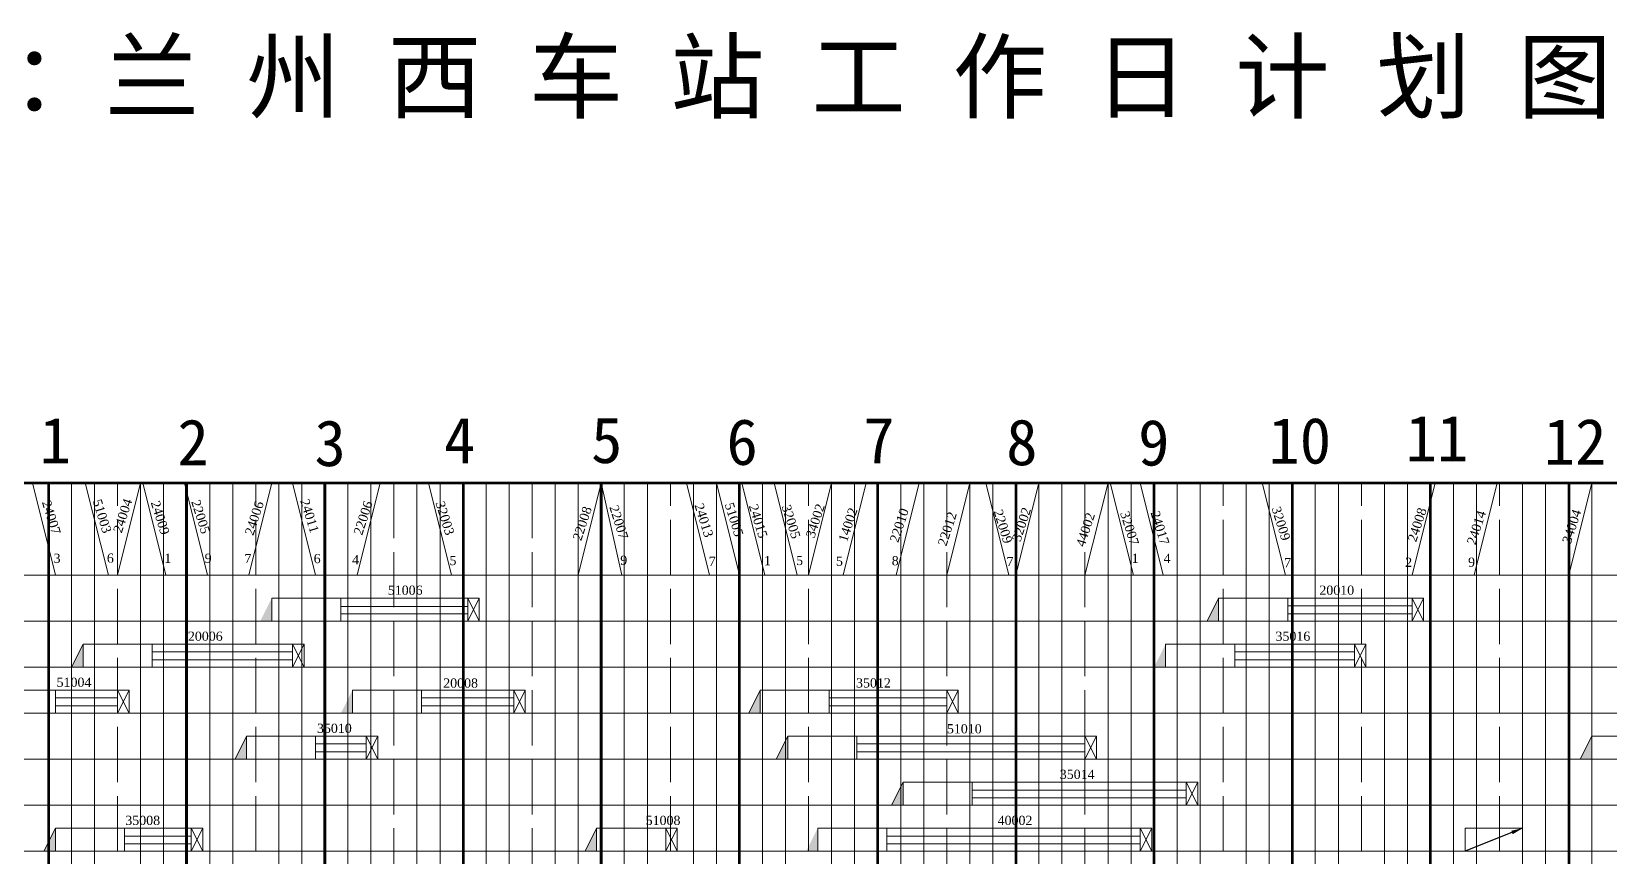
# Model space of a CAD drawing. Header units: millimetres. Extents: x 115 to 1075, y -349 to 784.
# Drawn here: x 441.3 to 783.8, y 604.9 to 784.1 of the extents above; entities that cross this region are included whole.
import ezdxf

# ---------------------------------------------------------------- set-up
doc = ezdxf.new("R2010")
doc.units = ezdxf.units.MM
doc.linetypes.add('ACAD_ISO02W100', pattern=[15, 12, -3])
for name, color, linetype, lineweight in [('十分格1', 3, 'Continuous', 20), ('十分格2', 3, 'ACAD_ISO02W100', 20), ('小时格1', 3, 'Continuous', 100), ('小时格2', 3, 'Continuous', 80)]:
    doc.layers.add(name, color=color, linetype=linetype, lineweight=lineweight)
doc.layers.add('文字', color=3, linetype='Continuous')
doc.dimstyles.new('ISO-25', dxfattribs={"dimtxt": 2.5, "dimasz": 2.5, "dimexe": 1.25, "dimexo": 0.625, "dimtad": 1, "dimdsep": 46, "dimtxsty": 'Standard', "dimcen": 2.5, "dimadec": 0, "dimazin": 0, "dimtfac": 1, "dimtmove": 0, "dimatfit": 3, "dimfxl": 1, "dimarcsym": 0})

msp = doc.modelspace()

# ---------------------------------------------------------------- hatches: boundary and pattern name
at = {"layer": '十分格2', "linetype": 'ByBlock'}
for points in [[(493.5, 656), (493.5, 661), (491, 656)], [(699, 656), (699, 661), (696.5, 656)], [(452.5, 646), (452.5, 651), (450, 646)], [(687.5, 646), (687.5, 651), (685, 646)], [(511, 636), (508.5, 636), (511, 641)], [(599.5, 636), (599.5, 641), (597, 636)], [(488, 626), (488, 631), (485.5, 626)], [(605.5, 626), (605.5, 631), (603, 626)], [(780, 626), (780, 631), (777.5, 626)], [(630.5, 616), (630.5, 621), (628, 616)], [(446.5, 606), (446.5, 611), (444, 606)], [(564, 606), (561.5, 606), (564, 611)], [(612, 606), (612, 611), (609.5, 606)]]:
    msp.add_hatch(color=0, dxfattribs=at).paths.add_polyline_path(points)

# ---------------------------------------------------------------- linework, layer by layer
at = {"layer": '十分格1'}
for p, q in [((450, 66), (450, 686)), ((455, 686), (455, 66)), ((465, 66), (465, 686)), ((470, 686), (470, 66)), ((480, 686), (480, 66)), ((485, 66), (485, 686)), ((495, 686), (495, 66)), ((500, 66), (500, 686)), ((510, 66), (510, 686)), ((515, 686), (515, 66)), ((525, 66), (525, 686)), ((530, 686), (530, 66)), ((540, 686), (540, 66)), ((545, 66), (545, 686)), ((555, 686), (555, 66)), ((560, 66), (560, 686)), ((570, 66), (570, 686)), ((575, 686), (575, 66)), ((585, 66), (585, 686)), ((590, 686), (590, 66)), ((600, 686), (600, 66)), ((605, 66), (605, 686)), ((615, 686), (615, 66)), ((620, 66), (620, 686)), ((630, 66), (630, 686)), ((635, 686), (635, 66)), ((645, 66), (645, 686)), ((650, 686), (650, 66)), ((660, 686), (660, 66)), ((665, 66), (665, 686)), ((675, 686), (675, 66)), ((680, 66), (680, 686)), ((690, 66), (690, 686)), ((695, 686), (695, 66)), ((705, 66), (705, 686)), ((710, 686), (710, 66)), ((720, 686), (720, 66)), ((725, 66), (725, 686)), ((735, 686), (735, 66)), ((740, 66), (740, 686)), ((750, 66), (750, 686)), ((755, 686), (755, 66)), ((765, 66), (765, 686)), ((770, 686), (770, 66)), ((780, 686), (780, 66))]:
    msp.add_line(p, q, dxfattribs=at)
at = {"layer": '十分格2', "color": 0, "linetype": 'ByBlock'}
for p, q in [((441.5, 686), (446.5, 666)), ((453, 686), (458, 666)), ((460, 666), (465, 686)), ((465.5, 686), (470.5, 666)), ((474.5, 686), (479.5, 666)), ((488.5, 666), (493.5, 686)), ((498, 686), (503, 666)), ((512, 666), (517, 686)), ((527.5, 686), (532.5, 666)), ((560, 666), (565, 686)), ((565, 686), (569.5, 666)), ((583.5, 686), (588.5, 666)), ((590, 686), (595, 666)), ((595.5, 686), (600.5, 666)), ((602.5, 686), (607.5, 666)), ((610, 666), (615, 686)), ((617.5, 666), (622.5, 686)), ((629, 666), (634, 686)), ((640, 666), (645, 686)), ((648.5, 686), (653.5, 666)), ((655, 666), (660, 686)), ((670, 666), (675, 686)), ((675.5, 686), (680.5, 666)), ((682, 686), (687, 666)), ((708.5, 686), (713.5, 666)), ((741, 666), (746, 686)), ((754.5, 666), (759.5, 686)), ((775, 666), (780, 686)), ((115, 666), (955, 666)), ((493.5, 661), (508.5, 661)), ((493.5, 656), (493.5, 661)), ((508.5, 661), (508.5, 656)), ((508.5, 661), (535, 661)), ((508.5, 659.2), (536, 659.2)), ((535, 661), (536, 661)), ((536, 656), (536, 661)), ((538.5, 661), (536, 661)), ((536, 661), (536, 656)), ((536, 661), (538.5, 656)), ((538.5, 661), (536, 656)), ((538.5, 656), (538.5, 661)), ((696.5, 656), (699, 661)), ((699, 656), (699, 661)), ((699, 661), (714, 661)), ((714, 661), (714, 656)), ((714, 661), (740, 661)), ((714, 657.6), (714, 659.3)), ((714, 659.3), (741, 659.3)), ((740, 661), (741, 661)), ((741, 656), (741, 661)), ((743.5, 661), (741, 661)), ((741, 661), (741, 656)), ((741, 661), (743.5, 656)), ((743.5, 661), (741, 656)), ((743.5, 656), (743.5, 661)), ((235, 656), (955, 656)), ((508.5, 657.6), (536, 657.6)), ((511, 656), (508.5, 656)), ((556, 656), (546, 656)), ((699, 656), (696.5, 656)), ((714, 656), (714, 657.6)), ((714, 657.6), (741, 657.6)), ((751, 656), (741, 656)), ((450, 646), (452.5, 651)), ((452.5, 646), (452.5, 651)), ((452.5, 651), (467.5, 651)), ((467.5, 651), (467.5, 646)), ((467.5, 651), (495, 651)), ((495, 651), (498, 651)), ((498, 646), (498, 651)), ((500.5, 651), (498, 651)), ((498, 651), (498, 646)), ((498, 651), (500.5, 646)), ((500.5, 651), (498, 646)), ((500.5, 646), (500.5, 651)), ((687.5, 651), (702.5, 651)), ((687.5, 646), (687.5, 651)), ((702.5, 651), (702.5, 646)), ((702.5, 651), (725, 651)), ((725, 651), (728.5, 651)), ((728.5, 646), (728.5, 651)), ((731, 651), (728.5, 651)), ((728.5, 651), (728.5, 646)), ((728.5, 651), (731, 646)), ((731, 651), (728.5, 646)), ((731, 646), (731, 651)), ((467.5, 647.6), (467.5, 649.3)), ((467.5, 649.3), (498, 649.3)), ((467.5, 646), (467.5, 647.6)), ((467.5, 647.6), (498, 647.6)), ((702.5, 649.3), (728.5, 649.3)), ((702.5, 647.6), (728.5, 647.6)), ((135, 646), (955, 646)), ((452.5, 646), (450, 646)), ((508, 646), (498, 646)), ((599.5, 646), (597, 646)), ((612, 646), (609.5, 646)), ((640, 646), (650, 646)), ((692, 646), (682, 646)), ((431.5, 641), (446.5, 641)), ((446.5, 641), (446.5, 636)), ((446.5, 641), (460, 641)), ((460, 641), (460, 636)), ((462.5, 641), (460, 641)), ((460, 641), (460, 636)), ((460, 641), (462.5, 636)), ((462.5, 641), (460, 636)), ((462.5, 636), (462.5, 641)), ((511, 641), (526, 641)), ((511, 636), (511, 641)), ((526, 641), (526, 636)), ((526, 641), (545, 641)), ((545, 641), (546, 641)), ((546, 636), (546, 641)), ((548.5, 641), (546, 641)), ((546, 641), (546, 636)), ((546, 641), (548.5, 636)), ((548.5, 641), (546, 636)), ((548.5, 636), (548.5, 641)), ((597, 636), (599.5, 641)), ((599.5, 636), (599.5, 641)), ((599.5, 641), (614.5, 641)), ((599.5, 636), (599.5, 641)), ((614.5, 641), (614.5, 636)), ((614.5, 641), (640, 641)), ((640, 641), (640, 636)), ((642.5, 641), (640, 641)), ((640, 641), (640, 636)), ((640, 641), (642.5, 636)), ((642.5, 641), (640, 636)), ((642.5, 636), (642.5, 641)), ((650, 636), (650, 641)), ((446.5, 637.6), (446.5, 639.3)), ((446.5, 639.3), (460, 639.3)), ((446.5, 636), (446.5, 637.6)), ((446.5, 637.6), (460, 637.6)), ((526, 637.6), (526, 639.3)), ((526, 639.3), (546, 639.3)), ((526, 637.6), (546, 637.6)), ((614.5, 637.6), (614.5, 639.3)), ((614.5, 639.3), (640, 639.3)), ((614.5, 637.6), (640, 637.6)), ((135, 636), (955, 636)), ((470, 636), (460, 636)), ((780, 636), (777.5, 636)), ((485.5, 626), (488, 631)), ((488, 626), (488, 631)), ((488, 631), (503, 631)), ((503, 631), (503, 626)), ((503, 631), (510, 631)), ((510, 631), (514, 631)), ((514, 626), (514, 631)), ((516.5, 631), (514, 631)), ((514, 631), (514, 626)), ((514, 631), (516.5, 626)), ((516.5, 631), (514, 626)), ((516.5, 626), (516.5, 631)), ((603, 626), (605.5, 631)), ((605.5, 626), (605.5, 631)), ((605.5, 631), (620.5, 631)), ((620.5, 631), (620.5, 626)), ((620.5, 631), (670, 631)), ((670, 626), (670, 631)), ((672.5, 631), (670, 631)), ((670, 631), (670, 626)), ((670, 631), (672.5, 626)), ((672.5, 631), (670, 626)), ((672.5, 626), (672.5, 631)), ((777.5, 626), (780, 631)), ((780, 631), (795, 631)), ((780, 626), (780, 631)), ((503, 627.6), (503, 629.3)), ((503, 629.3), (514, 629.3)), ((503, 626), (503, 627.6)), ((503, 627.6), (514, 627.6)), ((620.5, 627.6), (620.5, 629.3)), ((620.5, 629.3), (670, 629.3)), ((620.5, 626), (620.5, 627.6)), ((620.5, 627.6), (670, 627.6)), ((135, 626), (955, 626)), ((488, 626), (485.5, 626)), ((524, 626), (514, 626)), ((605.5, 626), (603, 626)), ((680, 626), (670, 626)), ((628, 616), (630.5, 621)), ((630.5, 616), (630.5, 621)), ((630.5, 621), (645.5, 621)), ((645.5, 621), (690, 621)), ((645.5, 621), (645.5, 616)), ((690, 621), (692, 621)), ((692, 616), (692, 621)), ((694.5, 621), (692, 621)), ((692, 621), (692, 616)), ((692, 621), (694.5, 616)), ((694.5, 621), (692, 616)), ((694.5, 616), (694.5, 621)), ((645.5, 617.6), (645.5, 619.3)), ((645.5, 619.3), (692, 619.3)), ((645.5, 616), (645.5, 617.6)), ((645.5, 617.6), (692, 617.6)), ((135, 616), (955, 616)), ((493.5, 616), (491, 616)), ((546, 616), (536, 616)), ((630.5, 616), (628, 616)), ((702, 616), (692, 616)), ((444, 606), (446.5, 611)), ((446.5, 606), (446.5, 611)), ((446.5, 611), (461.5, 611)), ((461.5, 611), (461.5, 606)), ((461.5, 611), (475, 611)), ((475, 611), (476, 611)), ((476, 606), (476, 611)), ((478.5, 611), (476, 611)), ((476, 611), (476, 606)), ((476, 611), (478.5, 606)), ((478.5, 611), (476, 606)), ((478.5, 606), (478.5, 611)), ((561.5, 606), (564, 611)), ((564, 606), (564, 611)), ((564, 611), (579, 611)), ((579, 611), (579, 606)), ((581.5, 611), (579, 611)), ((579, 611), (579, 606)), ((579, 611), (581.5, 606)), ((581.5, 611), (579, 606)), ((581.5, 606), (581.5, 611)), ((612, 611), (627, 611)), ((612, 606), (612, 611)), ((627, 611), (627, 606)), ((627, 611), (680, 611)), ((680, 611), (682, 611)), ((682, 606), (682, 611)), ((684.5, 611), (682, 611)), ((682, 611), (682, 606)), ((682, 611), (684.5, 606)), ((684.5, 611), (682, 606)), ((684.5, 606), (684.5, 611)), ((752.5, 606), (752.5, 611)), ((752.5, 611), (765, 611)), ((765, 611), (765, 606)), ((461.5, 607.6), (461.5, 609.3)), ((461.5, 609.3), (476, 609.3)), ((461.5, 606), (461.5, 607.6)), ((461.5, 607.6), (476, 607.6)), ((627, 609.3), (682, 609.3)), ((627, 607.6), (682, 607.6)), ((135, 606), (955, 606)), ((446.5, 606), (444, 606)), ((486, 606), (476, 606)), ((564, 606), (561.5, 606)), ((589, 606), (579, 606)), ((687.5, 606), (685, 606)), ((738.5, 606), (728.5, 606)), ((765, 606), (752.5, 606))]:
    msp.add_line(p, q, dxfattribs=at)
at = {"layer": '十分格2'}
for p, q in [((460, 66), (460, 686)), ((490, 66), (490, 686)), ((520, 686), (520, 66)), ((550, 686), (550, 66)), ((580, 66), (580, 686)), ((610, 66), (610, 686)), ((640, 686), (640, 66)), ((670, 686), (670, 66)), ((700, 66), (700, 686)), ((730, 66), (730, 686)), ((760, 66), (760, 686))]:
    msp.add_line(p, q, dxfattribs=at)
at = {"layer": '小时格1'}
for p, q in [((235, 686), (1075, 686)), ((595, 66), (595, 686)), ((595, 686), (775, 686)), ((595, 66), (595, 686)), ((775, 686), (775, 66))]:
    msp.add_line(p, q, dxfattribs=at)
at = {"layer": '小时格2'}
for p, q in [((445, 686), (445, 66)), ((475, 686), (475, 66)), ((475, 66), (475, 686)), ((505, 66), (505, 686)), ((505, 686), (505, 66)), ((535, 686), (535, 66)), ((565, 66), (565, 686)), ((565, 686), (565, 66)), ((625, 66), (625, 686)), ((655, 686), (655, 66)), ((685, 66), (685, 686)), ((715, 686), (715, 66)), ((745, 66), (745, 686))]:
    msp.add_line(p, q, dxfattribs=at)

# ---------------------------------------------------------------- texts
at = {"layer": '文字', "attachment_point": 1}
for s, insert, char_height, width in [('\\pt150;{\\fSimHei|b0|i0|c134|p2;附件2：兰 州 西 车 站 工 作 日 计 划 图}', (385.71, 781.78), 15, 505.476), ('{\\fSimSun|b0|i0|c134|p2;1}', (443.08, 700.25), 10, 24.0395), ('{\\fSimSun|b0|i0|c134|p2;2}', (473, 699.84), 10, 24.0395), ('{\\fSimSun|b0|i0|c134|p2;3}', (502.75, 699.66), 10, 24.0395), ('{\\fSimSun|b0|i0|c134|p2;4}', (530.86, 700.28), 10, 24.0395), ('{\\fSimSun|b0|i0|c134|p2;5}', (562.78, 700.33), 10, 24.0395), ('{\\fSimSun|b0|i0|c134|p2;6}', (592.18, 699.93), 10, 24.0395), ('{\\fSimSun|b0|i0|c134|p2;7}', (621.88, 700.29), 10, 24.0395), ('{\\fSimSun|b0|i0|c134|p2;8}', (652.89, 699.86), 10, 24.0395), ('{\\fSimSun|b0|i0|c134|p2;9}', (681.54, 699.78), 10, 24.0395), ('{\\fSimSun|b0|i0|c134|p2;10}', (709.83, 700.21), 10, 24.0395), ('{\\fSimSun|b0|i0|c134|p2;11}', (739.58, 700.71), 10, 24.0395), ('{\\fSimSun|b0|i0|c134|p2;12}', (769.6, 699.97), 10, 24.0395), ('\\pt14;{\\fTimes New Roman|b0|i0|c0|p18;\\C0;3}', (446.11, 670.64), 2, 1.9356), ('\\pt14;{\\fTimes New Roman|b0|i0|c0|p18;\\C0;6}', (457.68, 670.68), 2, 1.9356), ('\\pt14;{\\fTimes New Roman|b0|i0|c0|p18;\\C0;1}', (470.15, 670.65), 2, 1.9356), ('\\pt14;{\\fTimes New Roman|b0|i0|c0|p18;\\C0;9}', (478.91, 670.64), 2, 1.9356), ('\\pt14;{\\fTimes New Roman|b0|i0|c0|p18;\\C0;7}', (487.54, 670.59), 2, 1.9356), ('\\pt14;{\\fTimes New Roman|b0|i0|c0|p18;\\C0;6}', (502.57, 670.58), 2, 1.9356), ('\\pt14;{\\fTimes New Roman|b0|i0|c0|p18;\\C0;4}', (510.92, 670.35), 2, 1.9356), ('\\pt14;{\\fTimes New Roman|b0|i0|c0|p18;\\C0;5}', (532.05, 670.16), 2, 1.9356), ('\\pt14;{\\fTimes New Roman|b0|i0|c0|p18;\\C0;9}', (569.12, 670.22), 2, 1.9356), ('\\pt14;{\\fTimes New Roman|b0|i0|c0|p18;\\C0;7}', (588.33, 669.97), 2, 1.9356), ('\\pt14;{\\fTimes New Roman|b0|i0|c0|p18;\\C0;1}', (600.31, 670.13), 2, 1.9356), ('\\pt14;{\\fTimes New Roman|b0|i0|c0|p18;\\C0;5}', (607.29, 670.17), 2, 1.9356), ('\\pt14;{\\fTimes New Roman|b0|i0|c0|p18;\\C0;5}', (615.95, 670.01), 2, 1.9356), ('\\pt14;{\\fTimes New Roman|b0|i0|c0|p18;\\C0;8}', (628.05, 670.11), 2, 1.9356), ('\\pt14;{\\fTimes New Roman|b0|i0|c0|p18;\\C0;7}', (652.98, 669.94), 2, 1.9356), ('\\pt14;{\\fTimes New Roman|b0|i0|c0|p18;\\C0;1}', (680.14, 670.65), 2, 1.9356), ('\\pt14;{\\fTimes New Roman|b0|i0|c0|p18;\\C0;4}', (687.08, 670.64), 2, 1.9356), ('\\pt14;{\\fTimes New Roman|b0|i0|c0|p18;\\C0;7}', (713.24, 669.7), 2, 1.9356), ('\\pt14;{\\fTimes New Roman|b0|i0|c0|p18;\\C0;2}', (739.51, 669.78), 2, 1.9356), ('\\pt14;{\\fTimes New Roman|b0|i0|c0|p18;\\C0;9}', (753.16, 669.79), 2, 1.9356), ('\\pt14;{\\fTimes New Roman|b0|i0|c0|p18;\\C0;51006}', (518.66, 663.71), 2, 10.9003), ('\\pt14;{\\fTimes New Roman|b0|i0|c0|p18;\\C0;20010}', (720.88, 663.71), 2, 10.9003), ('\\pt14;{\\fTimes New Roman|b0|i0|c0|p18;\\C0;20006}', (475.27, 653.71), 2, 10.9003), ('\\pt14;{\\fTimes New Roman|b0|i0|c0|p18;\\C0;35016}', (711.36, 653.71), 2, 10.9003), ('\\pt14;{\\fTimes New Roman|b0|i0|c0|p18;\\C0;51004}', (446.77, 643.71), 2, 10.9003), ('\\pt14;{\\fTimes New Roman|b0|i0|c0|p18;\\C0;20008}', (530.69, 643.54), 2, 10.9003), ('\\pt14;{\\fTimes New Roman|b0|i0|c0|p18;\\C0;35012}', (620.31, 643.57), 2, 10.9003), ('\\pt14;{\\fTimes New Roman|b0|i0|c0|p18;\\C0;35010}', (503.29, 633.71), 2, 10.9003), ('\\pt14;{\\fTimes New Roman|b0|i0|c0|p18;\\C0;51010}', (640.03, 633.61), 2, 10.9003), ('\\pt14;{\\fTimes New Roman|b0|i0|c0|p18;\\C0;35014}', (664.53, 623.71), 2, 10.9003), ('\\pt14;{\\fTimes New Roman|b0|i0|c0|p18;\\C0;35008}', (461.68, 613.71), 2, 10.9003), ('\\pt14;{\\fTimes New Roman|b0|i0|c0|p18;\\C0;51008}', (574.64, 613.71), 2, 10.9003), ('\\pt14;{\\fTimes New Roman|b0|i0|c0|p18;\\C0;40002}', (651.04, 613.71), 2, 10.9003)]:
    msp.add_mtext(s, dxfattribs=dict(at, insert=insert, char_height=char_height, width=width))
at = {"layer": '文字', "char_height": 2, "width": 10.8071, "attachment_point": 1}
for s, insert, rotation in [('\\pt14;{\\fTimes New Roman|b0|i0|c0|p18;\\C0;24007}', (445.46, 682.43), 287.4659), ('\\pt14;{\\fTimes New Roman|b0|i0|c0|p18;\\C0;51003}', (456.47, 682.7), 287.4659), ('\\pt14;{\\fTimes New Roman|b0|i0|c0|p18;\\C0;24004}', (458.99, 675.61), 71.9335), ('\\pt14;{\\fTimes New Roman|b0|i0|c0|p18;\\C0;24009}', (469.09, 682.36), 287.4659), ('\\pt14;{\\fTimes New Roman|b0|i0|c0|p18;\\C0;22005}', (477.87, 682.57), 287.4659), ('\\pt14;{\\fTimes New Roman|b0|i0|c0|p18;\\C0;24006}', (487.55, 675.08), 71.9335), ('\\pt14;{\\fTimes New Roman|b0|i0|c0|p18;\\C0;24011}', (501.53, 682.76), 287.4659), ('\\pt14;{\\fTimes New Roman|b0|i0|c0|p18;\\C0;22006}', (511.18, 675.14), 71.9335), ('\\pt14;{\\fTimes New Roman|b0|i0|c0|p18;\\C0;32003}', (530.9, 682.26), 287.4659), ('\\pt14;{\\fTimes New Roman|b0|i0|c0|p18;\\C0;51005}', (593.66, 681.96), 287.4659), ('\\pt14;{\\fTimes New Roman|b0|i0|c0|p18;\\C0;22008}', (558.74, 673.93), 71.9335), ('\\pt14;{\\fTimes New Roman|b0|i0|c0|p18;\\C0;22007}', (568.64, 681.38), 287.4659), ('\\pt14;{\\fTimes New Roman|b0|i0|c0|p18;\\C0;24013}', (587.11, 681.8), 287.4659), ('\\pt14;{\\fTimes New Roman|b0|i0|c0|p18;\\C0;24015}', (598.9, 681.62), 287.4659), ('\\pt14;{\\fTimes New Roman|b0|i0|c0|p18;\\C0;32005}', (606.04, 681.5), 287.4659), ('\\pt14;{\\fTimes New Roman|b0|i0|c0|p18;\\C0;34002}', (609.33, 674.5), 71.9335), ('\\pt14;{\\fTimes New Roman|b0|i0|c0|p18;\\C0;14002}', (616.42, 673.66), 71.9335), ('\\pt14;{\\fTimes New Roman|b0|i0|c0|p18;\\C0;22010}', (627.54, 673.53), 71.9335), ('\\pt14;{\\fTimes New Roman|b0|i0|c0|p18;\\C0;22012}', (637.99, 672.76), 71.9335), ('\\pt14;{\\fTimes New Roman|b0|i0|c0|p18;\\C0;22009}', (652.04, 680.47), 287.4659), ('\\pt14;{\\fTimes New Roman|b0|i0|c0|p18;\\C0;32002}', (654.09, 673.73), 71.9335), ('\\pt14;{\\fTimes New Roman|b0|i0|c0|p18;\\C0;44002}', (667.98, 672.59), 71.9335), ('\\pt14;{\\fTimes New Roman|b0|i0|c0|p18;\\C0;32007}', (679.51, 680.07), 287.4659), ('\\pt14;{\\fTimes New Roman|b0|i0|c0|p18;\\C0;24017}', (686.11, 680.15), 287.4659), ('\\pt14;{\\fTimes New Roman|b0|i0|c0|p18;\\C0;32009}', (712.39, 681.1), 287.4659), ('\\pt14;{\\fTimes New Roman|b0|i0|c0|p18;\\C0;24008}', (739.98, 673.66), 71.9335), ('\\pt14;{\\fTimes New Roman|b0|i0|c0|p18;\\C0;24014}', (752.85, 673.03), 71.9335), ('\\pt14;{\\fTimes New Roman|b0|i0|c0|p18;\\C0;34004}', (773.53, 673.27), 71.9335)]:
    msp.add_mtext(s, dxfattribs=dict(at, insert=insert, rotation=rotation))

# ---------------------------------------------------------------- leaders
at = {"layer": '十分格2', "color": 0, "linetype": 'ByBlock'}
msp.add_leader([(765, 611), (752.5, 606)], dimstyle='ISO-25', override={"dimgap": 0.625, "dimtad": 0, "dimdec": 4, "dimtdec": 4, "dimfrac": 2}, dxfattribs=at)

doc.saveas('drawing.dxf')
